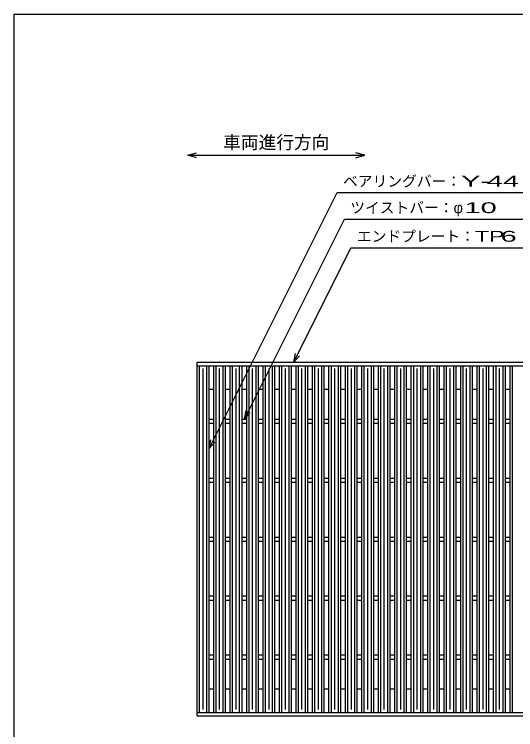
# Model space of a CAD drawing. Units: millimetres, scale not verified. Extents: x -1820 to 1736, y -1282 to 1048.
# Drawn here: x -1724 to -874, y -165 to 1048 of the extents above; entities that cross this region are included whole.
import ezdxf
from ezdxf.enums import TextEntityAlignment as Align

# ---------------------------------------------------------------- set-up
doc = ezdxf.new("R2010")
doc.units = ezdxf.units.MM
doc.header["$LTSCALE"] = 10
for name, color, linetype, lineweight in [('CADPAC_LAYER_0000', 150, 'Continuous', 25), ('CADPAC_LAYER_0016', 3, 'Continuous', 25), ('CADPAC_LAYER_0022', 2, 'Continuous', 25)]:
    doc.layers.add(name, color=color, linetype=linetype, lineweight=lineweight)
doc.styles.add('ベクトル', font='')
doc.styles.get('ベクトル').set_extended_font_data('ベクトル')

msp = doc.modelspace()

# ---------------------------------------------------------------- linework, layer by layer
at = {"layer": 'CADPAC_LAYER_0000'}
for p, q in [((-1724, -1151.5), (-1724, 1048.5)), ((-1724, 1048.5), (1736, 1048.5))]:
    msp.add_line(p, q, dxfattribs=at)
at = {"layer": 'CADPAC_LAYER_0000', "color": 4}
for p, q in [((-1430.08, 809.33), (-1415.08, 813.33)), ((-1130.08, 809.33), (-1145.08, 813.33)), ((-1415.08, 805.33), (-1430.08, 809.33)), ((-1430.08, 809.33), (-1130.08, 809.33)), ((-1145.08, 805.33), (-1130.08, 809.33))]:
    msp.add_line(p, q, dxfattribs=at)
at = {"layer": 'CADPAC_LAYER_0016'}
for p, q in [((-1414, 458.5), (-418, 458.5)), ((-1414, 452.5), (-1414, 458.5)), ((-1414, 452.5), (-418, 452.5)), ((-1414, -135.5), (-1414, 452.5)), ((-1414, 452.5), (-1394, 452.5)), ((-1410, -135.5), (-1410, 452.5)), ((-1398, -135.5), (-1398, 452.5)), ((-1394, -135.5), (-1394, 452.5)), ((-1386.1, -135.5), (-1386.1, 452.5)), ((-1386.1, 452.5), (-1366.1, 452.5)), ((-1382.1, -135.5), (-1382.1, 452.5)), ((-1370.1, -135.5), (-1370.1, 452.5)), ((-1366.1, -135.5), (-1366.1, 452.5)), ((-1358.2, -135.5), (-1358.2, 452.5)), ((-1358.2, 452.5), (-1338.2, 452.5)), ((-1354.2, -135.5), (-1354.2, 452.5)), ((-1342.2, -135.5), (-1342.2, 452.5)), ((-1338.2, -135.5), (-1338.2, 452.5)), ((-1330.3, -135.5), (-1330.3, 452.5)), ((-1330.3, 452.5), (-1310.3, 452.5)), ((-1326.3, -135.5), (-1326.3, 452.5)), ((-1314.3, -135.5), (-1314.3, 452.5)), ((-1310.3, -135.5), (-1310.3, 452.5)), ((-1302.4, -135.5), (-1302.4, 452.5)), ((-1302.4, 452.5), (-1282.4, 452.5)), ((-1298.4, -135.5), (-1298.4, 452.5)), ((-1286.4, -135.5), (-1286.4, 452.5)), ((-1282.4, -135.5), (-1282.4, 452.5)), ((-1274.5, -135.5), (-1274.5, 452.5)), ((-1274.5, 452.5), (-1254.5, 452.5)), ((-1270.5, -135.5), (-1270.5, 452.5)), ((-1258.5, -135.5), (-1258.5, 452.5)), ((-1254.5, -135.5), (-1254.5, 452.5)), ((-1246.6, -135.5), (-1246.6, 452.5)), ((-1246.6, 452.5), (-1226.6, 452.5)), ((-1242.6, -135.5), (-1242.6, 452.5)), ((-1230.6, -135.5), (-1230.6, 452.5)), ((-1226.6, -135.5), (-1226.6, 452.5)), ((-1218.7, -135.5), (-1218.7, 452.5)), ((-1218.7, 452.5), (-1198.7, 452.5)), ((-1214.7, -135.5), (-1214.7, 452.5)), ((-1202.7, -135.5), (-1202.7, 452.5)), ((-1198.7, -135.5), (-1198.7, 452.5)), ((-1190.8, -135.5), (-1190.8, 452.5)), ((-1190.8, 452.5), (-1170.8, 452.5)), ((-1186.8, -135.5), (-1186.8, 452.5)), ((-1174.8, -135.5), (-1174.8, 452.5)), ((-1170.8, -135.5), (-1170.8, 452.5)), ((-1162.9, -135.5), (-1162.9, 452.5)), ((-1162.9, 452.5), (-1142.9, 452.5)), ((-1158.9, -135.5), (-1158.9, 452.5)), ((-1146.9, -135.5), (-1146.9, 452.5)), ((-1142.9, -135.5), (-1142.9, 452.5)), ((-1135, -135.5), (-1135, 452.5)), ((-1135, 452.5), (-1115, 452.5)), ((-1131, -135.5), (-1131, 452.5)), ((-1119, -135.5), (-1119, 452.5)), ((-1115, -135.5), (-1115, 452.5)), ((-1107.1, -135.5), (-1107.1, 452.5)), ((-1107.1, 452.5), (-1087.1, 452.5)), ((-1103.1, -135.5), (-1103.1, 452.5)), ((-1091.1, -135.5), (-1091.1, 452.5)), ((-1087.1, -135.5), (-1087.1, 452.5)), ((-1079.2, -135.5), (-1079.2, 452.5)), ((-1079.2, 452.5), (-1059.2, 452.5)), ((-1075.2, -135.5), (-1075.2, 452.5)), ((-1063.2, -135.5), (-1063.2, 452.5)), ((-1059.2, -135.5), (-1059.2, 452.5)), ((-1051.3, -135.5), (-1051.3, 452.5)), ((-1051.3, 452.5), (-1031.3, 452.5)), ((-1047.3, -135.5), (-1047.3, 452.5)), ((-1035.3, -135.5), (-1035.3, 452.5)), ((-1031.3, -135.5), (-1031.3, 452.5)), ((-1023.4, -135.5), (-1023.4, 452.5)), ((-1023.4, 452.5), (-1003.4, 452.5)), ((-1019.4, -135.5), (-1019.4, 452.5)), ((-1007.4, -135.5), (-1007.4, 452.5)), ((-1003.4, -135.5), (-1003.4, 452.5)), ((-995.5, -135.5), (-995.5, 452.5)), ((-995.5, 452.5), (-975.5, 452.5)), ((-991.5, -135.5), (-991.5, 452.5)), ((-979.5, -135.5), (-979.5, 452.5)), ((-975.5, -135.5), (-975.5, 452.5)), ((-967.6, -135.5), (-967.6, 452.5)), ((-967.6, 452.5), (-947.6, 452.5)), ((-963.6, -135.5), (-963.6, 452.5)), ((-951.6, -135.5), (-951.6, 452.5)), ((-947.6, -135.5), (-947.6, 452.5)), ((-939.7, -135.5), (-939.7, 452.5)), ((-939.7, 452.5), (-919.7, 452.5)), ((-935.7, -135.5), (-935.7, 452.5)), ((-923.7, -135.5), (-923.7, 452.5)), ((-919.7, -135.5), (-919.7, 452.5)), ((-911.8, -135.5), (-911.8, 452.5)), ((-911.8, 452.5), (-891.8, 452.5)), ((-907.8, -135.5), (-907.8, 452.5)), ((-895.8, -135.5), (-895.8, 452.5)), ((-891.8, -135.5), (-891.8, 452.5)), ((-883.9, -135.5), (-883.9, 452.5)), ((-883.9, 452.5), (-863.9, 452.5)), ((-879.9, -135.5), (-879.9, 452.5)), ((-1404, -130.5), (-1404, 447.5)), ((-1376.1, -130.5), (-1376.1, 447.5)), ((-1348.2, -130.5), (-1348.2, 447.5)), ((-1320.3, -130.5), (-1320.3, 447.5)), ((-1292.4, -130.5), (-1292.4, 447.5)), ((-1264.5, -130.5), (-1264.5, 447.5)), ((-1236.6, -130.5), (-1236.6, 447.5)), ((-1208.7, -130.5), (-1208.7, 447.5)), ((-1180.8, -130.5), (-1180.8, 447.5)), ((-1152.9, -130.5), (-1152.9, 447.5)), ((-1125, -130.5), (-1125, 447.5)), ((-1097.1, -130.5), (-1097.1, 447.5)), ((-1069.2, -130.5), (-1069.2, 447.5)), ((-1041.3, -130.5), (-1041.3, 447.5)), ((-1013.4, -130.5), (-1013.4, 447.5)), ((-985.5, -130.5), (-985.5, 447.5)), ((-957.6, -130.5), (-957.6, 447.5)), ((-929.7, -130.5), (-929.7, 447.5)), ((-901.8, -130.5), (-901.8, 447.5)), ((-1394, 412.5), (-1386.1, 412.5)), ((-1366.1, 412.5), (-1358.2, 412.5)), ((-1338.2, 412.5), (-1330.3, 412.5)), ((-1310.3, 412.5), (-1302.4, 412.5)), ((-1282.4, 412.5), (-1274.5, 412.5)), ((-1254.5, 412.5), (-1246.6, 412.5)), ((-1226.6, 412.5), (-1218.7, 412.5)), ((-1198.7, 412.5), (-1190.8, 412.5)), ((-1170.8, 412.5), (-1162.9, 412.5)), ((-1142.9, 412.5), (-1135, 412.5)), ((-1115, 412.5), (-1107.1, 412.5)), ((-1087.1, 412.5), (-1079.2, 412.5)), ((-1059.2, 412.5), (-1051.3, 412.5)), ((-1031.3, 412.5), (-1023.4, 412.5)), ((-1003.4, 412.5), (-995.5, 412.5)), ((-975.5, 412.5), (-967.6, 412.5)), ((-947.6, 412.5), (-939.7, 412.5)), ((-919.7, 412.5), (-911.8, 412.5)), ((-891.8, 412.5), (-883.9, 412.5)), ((-1394, 362), (-1386.1, 362)), ((-1394, 355), (-1386.1, 355)), ((-1366.1, 362), (-1358.2, 362)), ((-1366.1, 355), (-1358.2, 355)), ((-1338.2, 362), (-1330.3, 362)), ((-1338.2, 355), (-1330.3, 355)), ((-1310.3, 362), (-1302.4, 362)), ((-1310.3, 355), (-1302.4, 355)), ((-1282.4, 362), (-1274.5, 362)), ((-1282.4, 355), (-1274.5, 355)), ((-1254.5, 362), (-1246.6, 362)), ((-1254.5, 355), (-1246.6, 355)), ((-1226.6, 362), (-1218.7, 362)), ((-1226.6, 355), (-1218.7, 355)), ((-1198.7, 362), (-1190.8, 362)), ((-1198.7, 355), (-1190.8, 355)), ((-1170.8, 362), (-1162.9, 362)), ((-1170.8, 355), (-1162.9, 355)), ((-1142.9, 362), (-1135, 362)), ((-1142.9, 355), (-1135, 355)), ((-1115, 362), (-1107.1, 362)), ((-1115, 355), (-1107.1, 355)), ((-1087.1, 362), (-1079.2, 362)), ((-1087.1, 355), (-1079.2, 355)), ((-1059.2, 362), (-1051.3, 362)), ((-1059.2, 355), (-1051.3, 355)), ((-1031.3, 362), (-1023.4, 362)), ((-1031.3, 355), (-1023.4, 355)), ((-1003.4, 362), (-995.5, 362)), ((-1003.4, 355), (-995.5, 355)), ((-975.5, 362), (-967.6, 362)), ((-975.5, 355), (-967.6, 355)), ((-947.6, 362), (-939.7, 362)), ((-947.6, 355), (-939.7, 355)), ((-919.7, 362), (-911.8, 362)), ((-919.7, 355), (-911.8, 355)), ((-891.8, 362), (-883.9, 362)), ((-891.8, 355), (-883.9, 355)), ((-1394, 262), (-1386.1, 262)), ((-1394, 255), (-1386.1, 255)), ((-1366.1, 262), (-1358.2, 262)), ((-1366.1, 255), (-1358.2, 255)), ((-1338.2, 262), (-1330.3, 262)), ((-1338.2, 255), (-1330.3, 255)), ((-1310.3, 262), (-1302.4, 262)), ((-1310.3, 255), (-1302.4, 255)), ((-1282.4, 262), (-1274.5, 262)), ((-1282.4, 255), (-1274.5, 255)), ((-1254.5, 262), (-1246.6, 262)), ((-1254.5, 255), (-1246.6, 255)), ((-1226.6, 262), (-1218.7, 262)), ((-1226.6, 255), (-1218.7, 255)), ((-1198.7, 262), (-1190.8, 262)), ((-1198.7, 255), (-1190.8, 255)), ((-1170.8, 262), (-1162.9, 262)), ((-1170.8, 255), (-1162.9, 255)), ((-1142.9, 262), (-1135, 262)), ((-1142.9, 255), (-1135, 255)), ((-1115, 262), (-1107.1, 262)), ((-1115, 255), (-1107.1, 255)), ((-1087.1, 262), (-1079.2, 262)), ((-1087.1, 255), (-1079.2, 255)), ((-1059.2, 262), (-1051.3, 262)), ((-1059.2, 255), (-1051.3, 255)), ((-1031.3, 262), (-1023.4, 262)), ((-1031.3, 255), (-1023.4, 255)), ((-1003.4, 262), (-995.5, 262)), ((-1003.4, 255), (-995.5, 255)), ((-975.5, 262), (-967.6, 262)), ((-975.5, 255), (-967.6, 255)), ((-947.6, 262), (-939.7, 262)), ((-947.6, 255), (-939.7, 255)), ((-919.7, 262), (-911.8, 262)), ((-919.7, 255), (-911.8, 255)), ((-891.8, 262), (-883.9, 262)), ((-891.8, 255), (-883.9, 255)), ((-1394, 162), (-1386.1, 162)), ((-1366.1, 162), (-1358.2, 162)), ((-1338.2, 162), (-1330.3, 162)), ((-1310.3, 162), (-1302.4, 162)), ((-1282.4, 162), (-1274.5, 162)), ((-1254.5, 162), (-1246.6, 162)), ((-1226.6, 162), (-1218.7, 162)), ((-1198.7, 162), (-1190.8, 162)), ((-1170.8, 162), (-1162.9, 162)), ((-1142.9, 162), (-1135, 162)), ((-1115, 162), (-1107.1, 162)), ((-1087.1, 162), (-1079.2, 162)), ((-1059.2, 162), (-1051.3, 162)), ((-1031.3, 162), (-1023.4, 162)), ((-1003.4, 162), (-995.5, 162)), ((-975.5, 162), (-967.6, 162)), ((-947.6, 162), (-939.7, 162)), ((-919.7, 162), (-911.8, 162)), ((-891.8, 162), (-883.9, 162)), ((-1394, 155), (-1386.1, 155)), ((-1366.1, 155), (-1358.2, 155)), ((-1338.2, 155), (-1330.3, 155)), ((-1310.3, 155), (-1302.4, 155)), ((-1282.4, 155), (-1274.5, 155)), ((-1254.5, 155), (-1246.6, 155)), ((-1226.6, 155), (-1218.7, 155)), ((-1198.7, 155), (-1190.8, 155)), ((-1170.8, 155), (-1162.9, 155)), ((-1142.9, 155), (-1135, 155)), ((-1115, 155), (-1107.1, 155)), ((-1087.1, 155), (-1079.2, 155)), ((-1059.2, 155), (-1051.3, 155)), ((-1031.3, 155), (-1023.4, 155)), ((-1003.4, 155), (-995.5, 155)), ((-975.5, 155), (-967.6, 155)), ((-947.6, 155), (-939.7, 155)), ((-919.7, 155), (-911.8, 155)), ((-891.8, 155), (-883.9, 155)), ((-1394, 62), (-1386.1, 62)), ((-1366.1, 62), (-1358.2, 62)), ((-1338.2, 62), (-1330.3, 62)), ((-1310.3, 62), (-1302.4, 62)), ((-1282.4, 62), (-1274.5, 62)), ((-1254.5, 62), (-1246.6, 62)), ((-1226.6, 62), (-1218.7, 62)), ((-1198.7, 62), (-1190.8, 62)), ((-1170.8, 62), (-1162.9, 62)), ((-1142.9, 62), (-1135, 62)), ((-1115, 62), (-1107.1, 62)), ((-1087.1, 62), (-1079.2, 62)), ((-1059.2, 62), (-1051.3, 62)), ((-1031.3, 62), (-1023.4, 62)), ((-1003.4, 62), (-995.5, 62)), ((-975.5, 62), (-967.6, 62)), ((-947.6, 62), (-939.7, 62)), ((-919.7, 62), (-911.8, 62)), ((-891.8, 62), (-883.9, 62)), ((-1394, 55), (-1386.1, 55)), ((-1366.1, 55), (-1358.2, 55)), ((-1338.2, 55), (-1330.3, 55)), ((-1310.3, 55), (-1302.4, 55)), ((-1282.4, 55), (-1274.5, 55)), ((-1254.5, 55), (-1246.6, 55)), ((-1226.6, 55), (-1218.7, 55)), ((-1198.7, 55), (-1190.8, 55)), ((-1170.8, 55), (-1162.9, 55)), ((-1142.9, 55), (-1135, 55)), ((-1115, 55), (-1107.1, 55)), ((-1087.1, 55), (-1079.2, 55)), ((-1059.2, 55), (-1051.3, 55)), ((-1031.3, 55), (-1023.4, 55)), ((-1003.4, 55), (-995.5, 55)), ((-975.5, 55), (-967.6, 55)), ((-947.6, 55), (-939.7, 55)), ((-919.7, 55), (-911.8, 55)), ((-891.8, 55), (-883.9, 55)), ((-1394, -38), (-1386.1, -38)), ((-1394, -45), (-1386.1, -45)), ((-1366.1, -38), (-1358.2, -38)), ((-1366.1, -45), (-1358.2, -45)), ((-1338.2, -38), (-1330.3, -38)), ((-1338.2, -45), (-1330.3, -45)), ((-1310.3, -38), (-1302.4, -38)), ((-1310.3, -45), (-1302.4, -45)), ((-1282.4, -38), (-1274.5, -38)), ((-1282.4, -45), (-1274.5, -45)), ((-1254.5, -38), (-1246.6, -38)), ((-1254.5, -45), (-1246.6, -45)), ((-1226.6, -38), (-1218.7, -38)), ((-1226.6, -45), (-1218.7, -45)), ((-1198.7, -38), (-1190.8, -38)), ((-1198.7, -45), (-1190.8, -45)), ((-1170.8, -38), (-1162.9, -38)), ((-1170.8, -45), (-1162.9, -45)), ((-1142.9, -38), (-1135, -38)), ((-1142.9, -45), (-1135, -45)), ((-1115, -38), (-1107.1, -38)), ((-1115, -45), (-1107.1, -45)), ((-1087.1, -38), (-1079.2, -38)), ((-1087.1, -45), (-1079.2, -45)), ((-1059.2, -38), (-1051.3, -38)), ((-1059.2, -45), (-1051.3, -45)), ((-1031.3, -38), (-1023.4, -38)), ((-1031.3, -45), (-1023.4, -45)), ((-1003.4, -38), (-995.5, -38)), ((-1003.4, -45), (-995.5, -45)), ((-975.5, -38), (-967.6, -38)), ((-975.5, -45), (-967.6, -45)), ((-947.6, -38), (-939.7, -38)), ((-947.6, -45), (-939.7, -45)), ((-919.7, -38), (-911.8, -38)), ((-919.7, -45), (-911.8, -45)), ((-891.8, -38), (-883.9, -38)), ((-891.8, -45), (-883.9, -45)), ((-1394, -95.5), (-1386.1, -95.5)), ((-1366.1, -95.5), (-1358.2, -95.5)), ((-1338.2, -95.5), (-1330.3, -95.5)), ((-1310.3, -95.5), (-1302.4, -95.5)), ((-1282.4, -95.5), (-1274.5, -95.5)), ((-1254.5, -95.5), (-1246.6, -95.5)), ((-1226.6, -95.5), (-1218.7, -95.5)), ((-1198.7, -95.5), (-1190.8, -95.5)), ((-1170.8, -95.5), (-1162.9, -95.5)), ((-1142.9, -95.5), (-1135, -95.5)), ((-1115, -95.5), (-1107.1, -95.5)), ((-1087.1, -95.5), (-1079.2, -95.5)), ((-1059.2, -95.5), (-1051.3, -95.5)), ((-1031.3, -95.5), (-1023.4, -95.5)), ((-1003.4, -95.5), (-995.5, -95.5)), ((-975.5, -95.5), (-967.6, -95.5)), ((-947.6, -95.5), (-939.7, -95.5)), ((-919.7, -95.5), (-911.8, -95.5)), ((-891.8, -95.5), (-883.9, -95.5)), ((-1414, -135.5), (-418, -135.5)), ((-1414, -141.5), (-1414, -135.5)), ((-1414, -135.5), (-1394, -135.5)), ((-1414, -141.5), (-418, -141.5)), ((-1386.1, -135.5), (-1366.1, -135.5)), ((-1358.2, -135.5), (-1338.2, -135.5)), ((-1330.3, -135.5), (-1310.3, -135.5)), ((-1302.4, -135.5), (-1282.4, -135.5)), ((-1274.5, -135.5), (-1254.5, -135.5)), ((-1246.6, -135.5), (-1226.6, -135.5)), ((-1218.7, -135.5), (-1198.7, -135.5)), ((-1190.8, -135.5), (-1170.8, -135.5)), ((-1162.9, -135.5), (-1142.9, -135.5)), ((-1135, -135.5), (-1115, -135.5)), ((-1107.1, -135.5), (-1087.1, -135.5)), ((-1079.2, -135.5), (-1059.2, -135.5)), ((-1051.3, -135.5), (-1031.3, -135.5)), ((-1023.4, -135.5), (-1003.4, -135.5)), ((-995.5, -135.5), (-975.5, -135.5)), ((-967.6, -135.5), (-947.6, -135.5)), ((-939.7, -135.5), (-919.7, -135.5)), ((-911.8, -135.5), (-891.8, -135.5)), ((-883.9, -135.5), (-863.9, -135.5))]:
    msp.add_line(p, q, dxfattribs=at)
at = {"layer": 'CADPAC_LAYER_0022', "color": 4}
for p, q in [((-1394, 312), (-1177, 746)), ((-1177, 746), (-717, 746)), ((-1334.25, 362), (-1164.75, 701)), ((-1164.75, 701), (-724.75, 701)), ((-1250.55, 458.5), (-1153.55, 652.5)), ((-1153.55, 652.5), (-713.55, 652.5)), ((-1250.55, 458.5), (-1247.55, 473.1)), ((-1250.55, 458.5), (-1240.55, 469.5)), ((-1334.25, 362), (-1331.25, 376.6)), ((-1334.25, 362), (-1324.25, 373)), ((-1394, 312), (-1391, 326.6)), ((-1394, 312), (-1384, 323))]:
    msp.add_line(p, q, dxfattribs=at)

# ---------------------------------------------------------------- texts
at = {"layer": 'CADPAC_LAYER_0000', "color": 2, "style": 'ベクトル'}
msp.add_text('車両進行方向', height=21.99, dxfattribs=at).set_placement((-1370.08, 831.33), align=Align.MIDDLE_LEFT)
at = {"layer": 'CADPAC_LAYER_0022', "style": 'ベクトル'}
for s, p in [('ベアリングバー：', (-1167, 765.5)), ('ツイストバー：', (-1154.75, 720.5)), ('φ', (-979.75, 720.5)), ('エンドプレート：', (-1143.55, 672))]:
    msp.add_text(s, height=18.33, dxfattribs=at).set_placement(p, align=Align.MIDDLE_LEFT)
for s, width, p in [('Y-', 2, (-967, 765.5)), (' 44 ', 2, (-937, 765.5)), (' 10 ', 2, (-974.75, 720.5)), ('TP', 1.6, (-943.55, 672)), (' 6 ', 2, (-913.55, 672))]:
    msp.add_text(s, height=18.33, dxfattribs=dict(at, width=width)).set_placement(p, align=Align.MIDDLE_LEFT)

doc.saveas('drawing.dxf')
